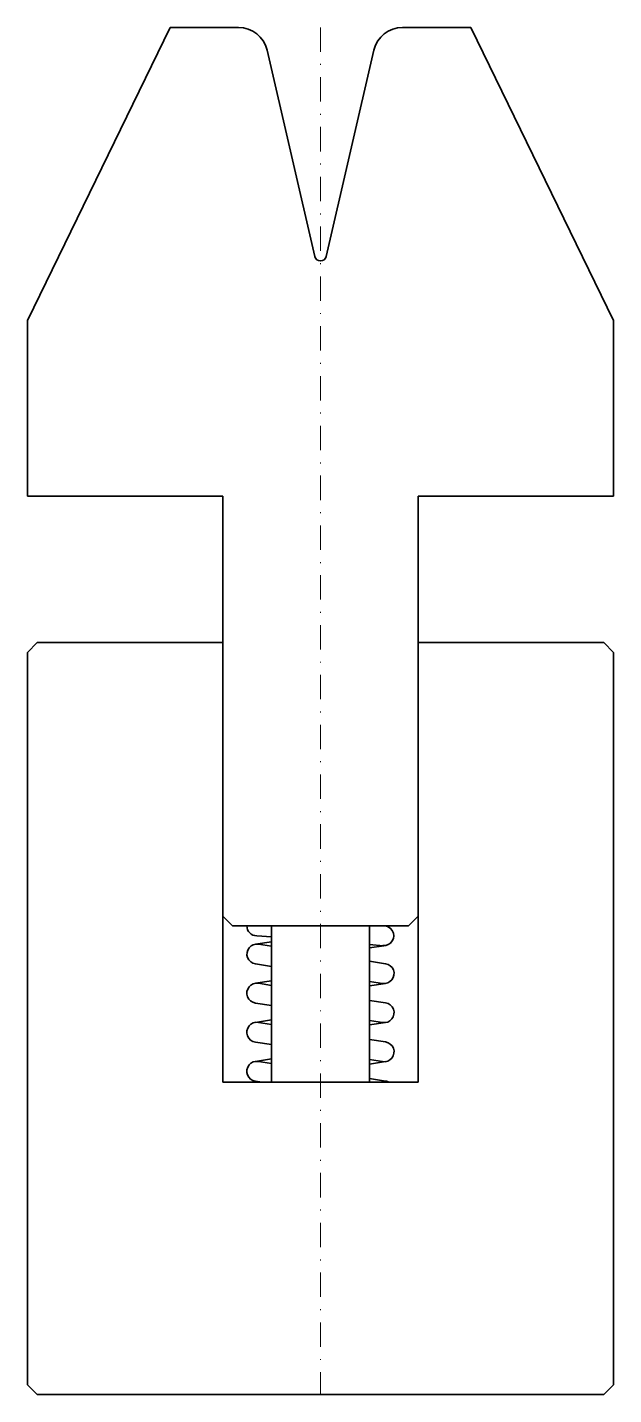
# Model space of a CAD drawing. Header units: millimetres. Extents: x -30 to 30, y -140 to 0.
import ezdxf

# ---------------------------------------------------------------- set-up
doc = ezdxf.new("R2010")
doc.units = ezdxf.units.MM
doc.header["$LTSCALE"] = 5
doc.linetypes.add('AUSGEZOGEN', pattern=[0])
doc.linetypes.add('DASHDOT', pattern=[1, 0.5, -0.25, 0, -0.25])
doc.layers.add('2', color=7, linetype='Continuous')

msp = doc.modelspace()

# ---------------------------------------------------------------- linework, layer by layer
at = {"layer": '2', "color": 7, "linetype": 'AUSGEZOGEN', "lineweight": 35}
for p, q in [((-30, -30), (-15.37, 0)), ((-15.37, 0), (-8.39, 0)), ((8.39, 0), (15.37, 0)), ((15.37, 0), (30, -30)), ((-5.46, -2.33), (-0.58, -23.46)), ((0.58, -23.46), (5.46, -2.33)), ((-30, -48), (-30, -30)), ((30, -30), (30, -48)), ((-10, -48), (-30, -48)), ((-10, -48), (-10, -108)), ((30, -48), (10, -48)), ((10, -48), (10, -108)), ((-30, -64), (-29, -63)), ((-29, -63), (-10, -63)), ((10, -63), (29, -63)), ((29, -63), (30, -64)), ((-30, -139), (-30, -64)), ((30, -64), (30, -139)), ((-9, -92), (-10, -91)), ((10, -91), (9, -92)), ((9, -92), (-9, -92)), ((-5, -92), (-5, -108)), ((5, -92), (5, -108)), ((-6.52, -93.02), (-5, -93.14)), ((5, -93.92), (6.4, -94.03)), ((-10, -108), (10, -108)), ((-29, -140), (-30, -139)), ((29, -140), (-29, -140)), ((30, -139), (29, -140))]:
    msp.add_line(p, q, dxfattribs=at)
at = {"layer": '2', "color": 7, "linetype": 'DASHDOT', "lineweight": 18}
msp.add_line((0, 0), (0, -140), dxfattribs=at)
at = {"layer": '2', "color": 7, "linetype": 'AUSGEZOGEN', "lineweight": 35}
for points in [[(-6.66, -93.88), (-6.66, -93.88), (-5, -93.63)], [(6.48, -94.03), (5, -94.24)], [(-6.66, -97.88), (-6.66, -97.88), (-5, -97.63)], [(6.66, -97.9), (5, -98.15)], [(-6.66, -101.88), (-6.66, -101.88), (-5, -101.63)], [(6.66, -101.9), (5, -102.15)], [(-6.66, -105.88), (-6.66, -105.88), (-5, -105.63)], [(6.66, -105.9), (5, -106.15)]]:
    msp.add_lwpolyline(points, dxfattribs=at)
for points in [[(-5, -94.08), (-6.35, -93.88, 1.010388), (-6.66, -95.89), (-5, -96.15)], [(5, -97.69), (6.35, -97.89, 1.010388), (6.66, -95.88), (5, -95.62)], [(-5, -98.09), (-6.35, -97.88, 1.010388), (-6.66, -99.9), (-5, -100.16)], [(5, -101.69), (6.35, -101.9, 1.010388), (6.66, -99.89), (5, -99.63)], [(-5, -102.09), (-6.35, -101.88, 1.010388), (-6.66, -103.9), (-5, -104.16)], [(5, -105.69), (6.35, -105.9, 1.010388), (6.66, -103.89), (5, -103.63)], [(-5, -106.09), (-6.35, -105.88, 1.010388), (-6.66, -107.9), (-6.02, -108)], [(7.01, -108, 0.089542), (6.66, -107.89), (5, -107.63)]]:
    msp.add_lwpolyline(points, format="xyb", dxfattribs=at)
for centre, radius, start, end in [((-8.39, -3), 3, 13, 90), ((8.39, -3), 3, 90, 167), ((0, -23.32), 0.6, 193, 347), ((-6.52, -92), 1.02, 180, 270), ((6.48, -93.01), 1.02, 265.2364, 94.7719)]:
    msp.add_arc(centre, radius, start, end, dxfattribs=at)

doc.saveas('drawing.dxf')
